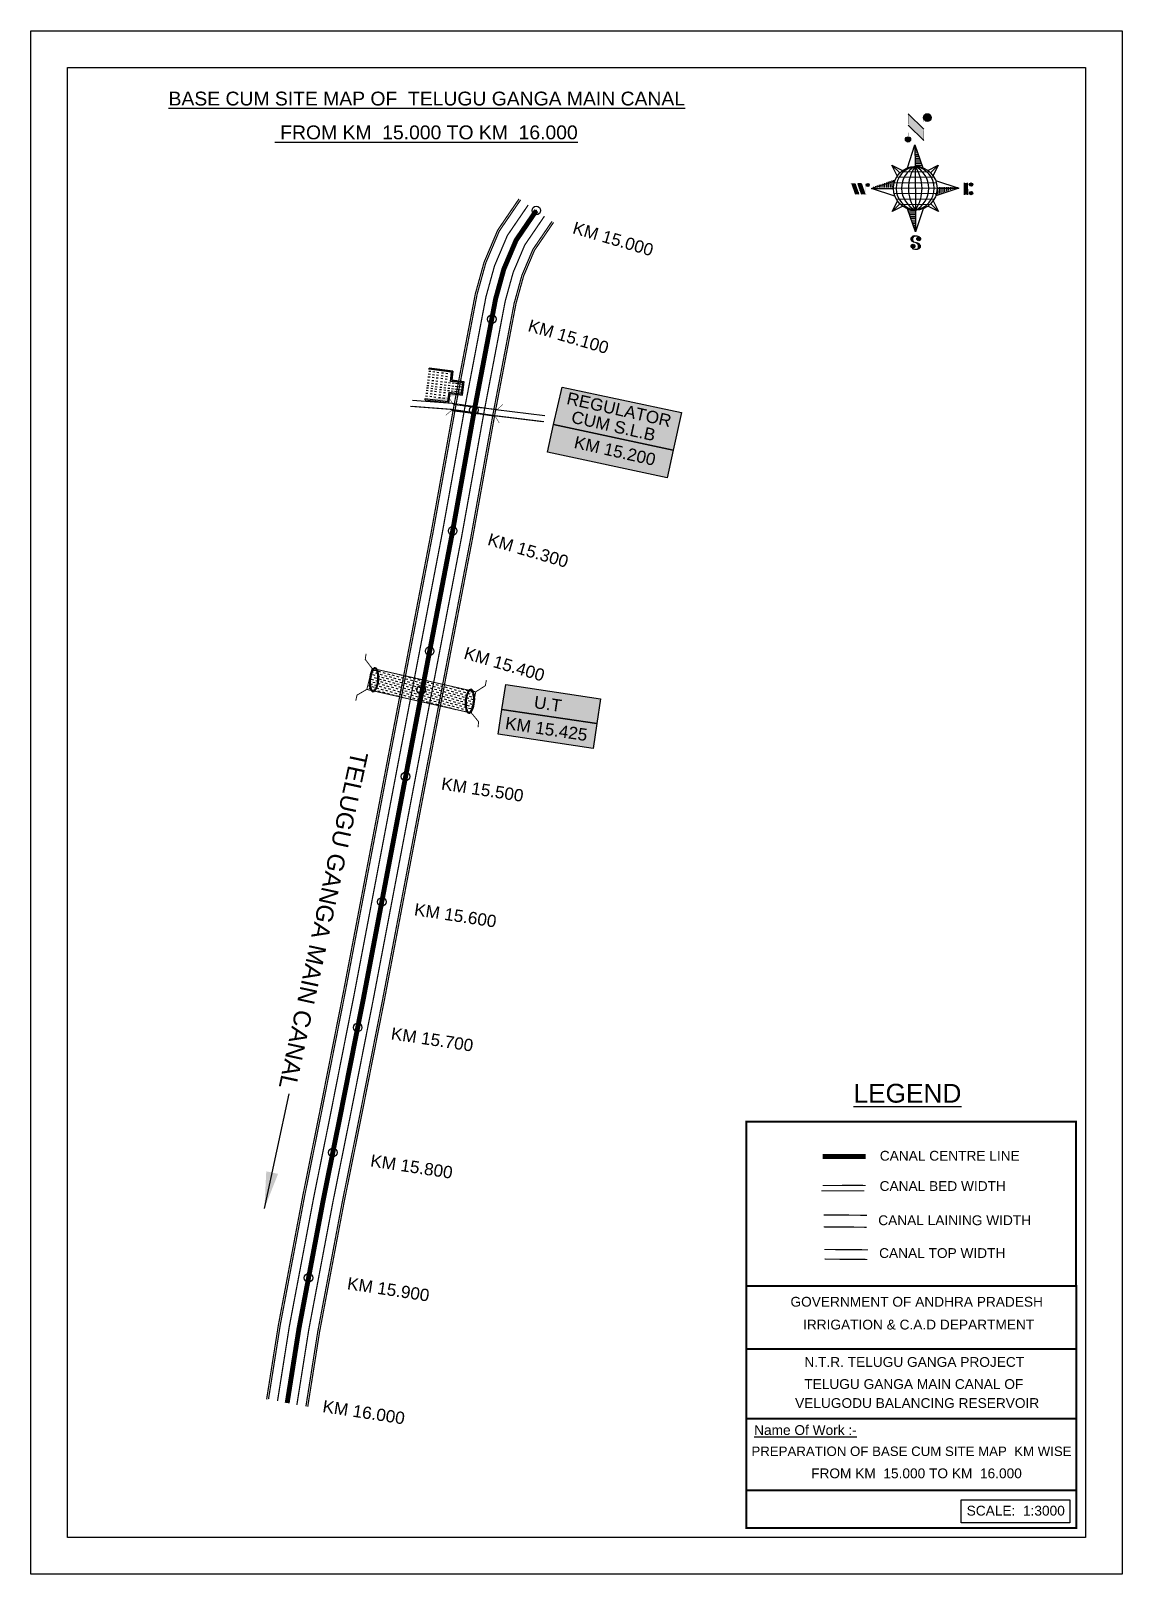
# Model space of a CAD drawing. Header units: inches. Extents: x 255796 to 256687, y 1734260 to 1735520.
import ezdxf

# ---------------------------------------------------------------- set-up
doc = ezdxf.new("R2010")
doc.units = ezdxf.units.IN
doc.header["$MEASUREMENT"] = 0
doc.header["$PDMODE"] = 32
doc.header["$PDSIZE"] = 7
doc.linetypes.add('ACAD_ISO02W100', pattern=[15, 12, -3])
for name, color, linetype in [('AQUADUCT', 1, 'Continuous'), ('bed with', 5, 'Continuous'), ('bord', 1, 'Continuous'), ('canal', 1, 'Continuous'), ('chainage', 7, 'Continuous'), ('FRAME 025', 7, 'Continuous'), ('laying', 4, 'Continuous'), ('lining', 4, 'Continuous'), ('ROAD', 6, 'Continuous'), ('SLB', 11, 'Continuous'), ('STREAM', 4, 'Continuous'), ('Stu coo', 3, 'Continuous'), ('TEXT', 7, 'Continuous'), ('top of bund', 1, 'Continuous'), ('UT', 173, 'ACAD_ISO02W100'), ('V', 6, 'Continuous'), ('ZSTU', 7, 'Continuous')]:
    doc.layers.add(name, color=color, linetype=linetype)
doc.styles.get("Standard").update_dxf_attribs({"font": 'arial.ttf'})
doc.dimstyles.get("Standard").update_dxf_attribs({"dimtxt": 0.18, "dimasz": 0.18, "dimexe": 0.18, "dimexo": 0.0625, "dimgap": 0.09, "dimtad": 0, "dimtih": 1, "dimtoh": 1, "dimdec": 4, "dimzin": 0, "dimdsep": 46, "dimtxsty": 'Standard', "dimcen": 0.09, "dimadec": 0, "dimazin": 0, "dimtfac": 1, "dimtdec": 4, "dimtofl": 0, "dimtmove": 0, "dimatfit": 3, "dimfxl": 1, "dimtolj": 1, "dimtzin": 0, "dimarcsym": 0})
pattern_1 = [(267.2971131487395, (-8720374.9383359, 50637915.13839893), (10.53672553373347, -0.4974314379093613), [])]
pattern_2 = [(357.2971131487395, (-8720374.9383359, 50637915.13839893), (0.4974314379093601, 10.53672553373348), [])]

# ---------------------------------------------------------------- blocks, each defined once
blk = doc.blocks.new('FGDFGDFG6YURT')
at = {"layer": 'ROAD', "color": 1, "linetype": 'Continuous', "lineweight": 25}
for points in [[(386103.5284786596, 1482907.418250796, 0), (386134.4943898718, 1482913.048692988, 0), (386162.3338302057, 1482917.432879298, 0), (386187.03831635, 1482923.149040827, 0)], [(386104.349895274, 1482907.665549859, 0), (386135.2697901193, 1482913.287625029, 0), (386163.2020570702, 1482917.686429777, 0), (386188.0436620642, 1482923.434318075, 0)], [(386104.2356023123, 1482903.529261708, 0), (386135.1554971575, 1482909.151336877, 0), (386163.0877641085, 1482913.550141626, 0), (386187.9293691025, 1482919.298029924, 0)]]:
    blk.add_polyline3d(points, dxfattribs=at)
at = {"layer": 'SLB'}
for points, const_width in [([(386161.8187230226, 1482917.900765421), (386162.1664906862, 1482917.940232523), (386164.805117545, 1482921.997725382)], 0.2999999999999999), ([(386134.5918138346, 1482913.396780385), (386134.2422434629, 1482913.414116911), (386130.6310287907, 1482916.63665141)], 0.2999999999999999), ([(386134.5918138346, 1482913.396780385), (386148.2388681522, 1482915.445660189), (386161.8187230226, 1482917.900765421)], 0.4999999999999999), ([(386161.8783264555, 1482914.051226821), (386148.298471585, 1482911.59612159), (386134.7979053175, 1482908.736976533)], 0.4999999999999999), ([(386161.9926194173, 1482918.187514973), (386148.4127645467, 1482915.732409741), (386134.9121982792, 1482912.873264684)], 0.4999999999999999), ([(386161.8783264555, 1482914.051226821), (386162.2282584353, 1482914.044326869), (386165.9340047213, 1482910.930961412)], 0.2999999999999999), ([(386134.7979053175, 1482908.736976533), (386134.4514698859, 1482908.687151922), (386131.9350661394, 1482904.552746017)], 0.2999999999999999)]:
    blk.add_lwpolyline(points, dxfattribs=dict(at, const_width=const_width))
blk = doc.blocks.new('RGRGFG')
at = {"layer": 'V'}
h = blk.add_hatch(color=4, dxfattribs=at)
h.paths.add_polyline_path([(245045.2953162146, 1724876.516222976), (245045.2953162146, 1724857.872873236), (245052.9355974917, 1724857.872873236), (245052.9355974917, 1724847.690535125), (245061.788264668, 1724847.690535125), (245061.788264668, 1724857.872873236), (245069.4285459451, 1724857.872873236), (245069.4285459451, 1724876.516222976), (245070.4265484731, 1724876.516222976), (245070.4265484731, 1724856.874870708), (245062.786267196, 1724856.874870708), (245062.786267196, 1724846.692532597), (245051.9375949637, 1724846.692532597), (245051.9375949637, 1724856.874870708), (245044.2973136866, 1724856.874870708), (245044.2973136866, 1724876.516222976)])
h.paths.add_polyline_path([(245070.4265484731, 1724876.516222976), (245070.4265484731, 1724856.874870708)], flags=17)
h.paths.add_polyline_path([(245062.786267196, 1724856.874870708), (245062.786267196, 1724846.692532597)], flags=17)
h.paths.add_polyline_path([(245062.786267196, 1724856.874870708), (245070.4265484731, 1724856.874870708)], flags=17)
edge = h.paths.add_edge_path(flags=17)
edge.add_line((245051.9375949637, 1724846.692532597), (245062.786267196, 1724846.692532597))
edge.add_line((245051.9375949637, 1724846.692532597), (245062.786267196, 1724846.692532597))
edge = h.paths.add_edge_path(flags=17)
edge.add_line((245044.2973136866, 1724876.516222976), (245044.2973136866, 1724856.874870708))
edge.add_line((245044.2973136866, 1724856.874870708), (245051.9375949637, 1724856.874870708))
edge.add_line((245051.9375949637, 1724856.874870708), (245051.9375949637, 1724846.692532597))
at = {"layer": 'V', "color": 4}
for points in [[(245044.2973136866, 1724876.516222976), (245044.2973136866, 1724856.874870708), (245051.9375949637, 1724856.874870708), (245051.9375949637, 1724846.692532597)], [(245044.2973136866, 1724876.516222976), (245044.2973136866, 1724856.874870708), (245051.9375949637, 1724856.874870708), (245051.9375949637, 1724846.692532597), (245062.786267196, 1724846.692532597), (245062.786267196, 1724856.874870708), (245070.4265484731, 1724856.874870708), (245070.4265484731, 1724876.516222976)], [(245044.2973136866, 1724876.516222976), (245045.2953162146, 1724876.516222976)], [(245045.2953162146, 1724876.516222976), (245045.2953162146, 1724857.872873236), (245052.9355974917, 1724857.872873236), (245052.9355974917, 1724847.690535125), (245061.788264668, 1724847.690535125), (245061.788264668, 1724857.872873236), (245069.4285459451, 1724857.872873236), (245069.4285459451, 1724876.516222976)], [(245047.3266827419, 1724874.786892911), (245047.3266827419, 1724876.45097153)], [(245047.3266827419, 1724871.298663981), (245047.3266827419, 1724872.962742601)], [(245047.3266827419, 1724867.976620592), (245047.3266827419, 1724869.640699212)], [(245047.3266827419, 1724864.185033577), (245047.3266827419, 1724865.849112196)], [(245049.5617107587, 1724874.786892911), (245049.5617107587, 1724876.45097153)], [(245049.5617107587, 1724871.298663981), (245049.5617107587, 1724872.962742601)], [(245049.5617107587, 1724867.976620592), (245049.5617107587, 1724869.640699212)], [(245049.5617107587, 1724864.185033577), (245049.5617107587, 1724865.849112196)], [(245051.9266120251, 1724874.786892911), (245051.9266120251, 1724876.45097153)], [(245051.9266120251, 1724871.298663981), (245051.9266120251, 1724872.962742601)], [(245051.9266120251, 1724867.976620592), (245051.9266120251, 1724869.640699212)], [(245051.9266120251, 1724864.185033577), (245051.9266120251, 1724865.849112196)], [(245051.9375949637, 1724846.692532597), (245062.786267196, 1724846.692532597), (245062.786267196, 1724856.874870708), (245070.4265484731, 1724856.874870708), (245070.4265484731, 1724876.516222976)], [(245053.9529642073, 1724874.786892911), (245053.9529642073, 1724876.45097153)], [(245053.9529642073, 1724871.298663981), (245053.9529642073, 1724872.962742601)], [(245053.9529642073, 1724867.976620592), (245053.9529642073, 1724869.640699212)], [(245053.9529642073, 1724864.185033577), (245053.9529642073, 1724865.849112196)], [(245055.8763513397, 1724874.786892911), (245055.8763513397, 1724876.45097153)], [(245055.8763513397, 1724871.298663981), (245055.8763513397, 1724872.962742601)], [(245055.8763513397, 1724867.976620592), (245055.8763513397, 1724869.640699212)], [(245055.8763513397, 1724864.185033577), (245055.8763513397, 1724865.849112196)], [(245058.1113793565, 1724874.786892911), (245058.1113793565, 1724876.45097153)], [(245058.1113793565, 1724871.298663981), (245058.1113793565, 1724872.962742601)], [(245058.1113793565, 1724867.976620592), (245058.1113793565, 1724869.640699212)], [(245058.1113793565, 1724864.185033577), (245058.1113793565, 1724865.849112196)], [(245060.4762806229, 1724874.786892911), (245060.4762806229, 1724876.45097153)], [(245060.4762806229, 1724871.298663981), (245060.4762806229, 1724872.962742601)], [(245060.4762806229, 1724867.976620592), (245060.4762806229, 1724869.640699212)], [(245060.4762806229, 1724864.185033577), (245060.4762806229, 1724865.849112196)], [(245070.4265484731, 1724876.516222976), (245070.4265484731, 1724856.874870708), (245062.786267196, 1724856.874870708), (245062.786267196, 1724846.692532597)], [(245070.4265484731, 1724876.516222976), (245070.4265484731, 1724856.874870708), (245062.786267196, 1724856.874870708), (245062.786267196, 1724846.692532597)], [(245063.0627626767, 1724874.786892911), (245063.0627626767, 1724876.45097153)], [(245063.0627626767, 1724871.298663981), (245063.0627626767, 1724872.962742601)], [(245063.0627626767, 1724867.976620592), (245063.0627626767, 1724869.640699212)], [(245063.0627626767, 1724864.185033577), (245063.0627626767, 1724865.849112196)], [(245065.2977906935, 1724874.786892911), (245065.2977906935, 1724876.45097153)], [(245065.2977906935, 1724871.298663981), (245065.2977906935, 1724872.962742601)], [(245065.2977906935, 1724867.976620592), (245065.2977906935, 1724869.640699212)], [(245065.2977906935, 1724864.185033577), (245065.2977906935, 1724865.849112196)], [(245067.6626919599, 1724874.786892911), (245067.6626919599, 1724876.45097153)], [(245067.6626919599, 1724871.298663981), (245067.6626919599, 1724872.962742601)], [(245067.6626919599, 1724867.976620592), (245067.6626919599, 1724869.640699212)], [(245067.6626919599, 1724864.185033577), (245067.6626919599, 1724865.849112196)], [(245069.4285459451, 1724876.516222976), (245070.4265484731, 1724876.516222976)], [(245047.3266827419, 1724860.738378823), (245047.3266827419, 1724862.402457442)], [(245049.5617107587, 1724860.738378823), (245049.5617107587, 1724862.402457442)], [(245051.9266120251, 1724860.738378823), (245051.9266120251, 1724862.402457442)], [(245053.9529642073, 1724860.738378823), (245053.9529642073, 1724862.402457442)], [(245053.9529642073, 1724857.677897023), (245053.9529642073, 1724859.341975642)], [(245053.9529642073, 1724854.484689113), (245053.9529642073, 1724856.148767732)], [(245053.9529642073, 1724848.316593294), (245053.9529642073, 1724853.545379539)], [(245055.8763513397, 1724860.738378823), (245055.8763513397, 1724862.402457442)], [(245055.8763513397, 1724857.677897023), (245055.8763513397, 1724859.341975642)], [(245055.8763513397, 1724854.484689113), (245055.8763513397, 1724856.148767732)], [(245055.8763513397, 1724848.316593294), (245055.8763513397, 1724853.545379539)], [(245058.1113793565, 1724860.738378823), (245058.1113793565, 1724862.402457442)], [(245058.1113793565, 1724857.677897023), (245058.1113793565, 1724859.341975642)], [(245058.1113793565, 1724854.484689113), (245058.1113793565, 1724856.148767732)], [(245058.1113793565, 1724848.316593294), (245058.1113793565, 1724853.545379539)], [(245060.4762806229, 1724860.738378823), (245060.4762806229, 1724862.402457442)], [(245060.4762806229, 1724857.677897023), (245060.4762806229, 1724859.341975642)], [(245060.4762806229, 1724854.484689113), (245060.4762806229, 1724856.148767732)], [(245060.4762806229, 1724848.316593294), (245060.4762806229, 1724853.545379539)], [(245063.0627626767, 1724860.738378823), (245063.0627626767, 1724862.402457442)], [(245065.2977906935, 1724860.738378823), (245065.2977906935, 1724862.402457442)], [(245067.6626919599, 1724860.738378823), (245067.6626919599, 1724862.402457442)]]:
    blk.add_lwpolyline(points, dxfattribs=at)
blk = doc.blocks.new('GGF')
at = {"layer": 'STREAM'}
h = blk.add_hatch(dxfattribs=at)
h.set_pattern_fill('DASH', color=256, scale=10, angle=-6.082734917303942, style=0)
h.set_pattern_definition([(353.9172650826961, (-115347.3726237068, 1016.387648081312), (1.375417949938526, 1.110506849590268), [1.25, -1.25])])
h.paths.add_polyline_path([(406186.8358267642, 1485623.894007653), (406186.3350356966, 1485618.16585714), (406185.8342446289, 1485612.437706626), (406242.6024607782, 1485608.895201602), (406242.8636284556, 1485614.639267362), (406243.1247961327, 1485620.383333121)])
at = {"layer": 'laying', "linetype": 'ByBlock', "extrusion": (0, 0, -1)}
for centre in [(406188.8340515448, 1485618.100544371), (406240.8092758137, 1485614.964376942)]:
    blk.add_ellipse(centre, major_axis=(0.4022038884711088, -6.365555352701567), ratio=0.3887167828476952, dxfattribs=at)
at = {"layer": 'laying', "linetype": 'ByBlock'}
for points in [[(406189.2044231551, 1485612.238788546), (406189.1301593552, 1485612.234096231), (406189.0528622998, 1485612.245618227), (406188.8631006061, 1485612.324588027), (406188.7519765225, 1485612.394145026), (406188.5122836892, 1485612.610022701), (406188.3845252309, 1485612.755754402), (406187.9901122551, 1485613.318903608), (406187.7273521348, 1485613.85898441), (406187.2895556467, 1485615.151754198), (406187.1131680161, 1485615.903753204), (406186.8806331598, 1485617.489787864), (406186.8243655579, 1485618.323341603), (406186.8412834518, 1485619.932858505), (406186.9146281564, 1485620.708349793), (406187.1740924141, 1485622.067517512), (406187.3614922329, 1485622.65073727), (406187.7140922088, 1485623.356040432), (406187.8630650354, 1485623.567618286), (406188.1141012118, 1485623.821781273), (406188.2175726035, 1485623.889167762), (406188.3951326545, 1485623.961233407), (406188.4694103668, 1485623.970225642), (406188.6399464445, 1485623.94807565), (406188.7398646418, 1485623.913414563), (406188.9754422541, 1485623.761023998), (406189.1085637353, 1485623.642922326), (406189.3815283708, 1485623.318037364), (406189.5211763898, 1485623.111945711), (406189.9516964495, 1485622.33059618), (406190.2214699374, 1485621.608086816), (406190.6248590543, 1485619.961048005), (406190.7595287117, 1485619.037350996), (406190.8632364098, 1485617.186895084), (406190.8321935693, 1485616.26108243), (406190.6143732872, 1485614.607066808), (406190.4262052957, 1485613.879561222), (406190.055177624, 1485613.01905299), (406189.9016287614, 1485612.765040143), (406189.6325239488, 1485612.445281366), (406189.5169377527, 1485612.35368761), (406189.3392356181, 1485612.260876767), (406189.2716159608, 1485612.243034084), (406189.2044231551, 1485612.238788546)], [(406241.179647424, 1485609.102621116), (406241.1053836241, 1485609.097928802), (406241.0280865688, 1485609.109450798), (406240.838324875, 1485609.188420597), (406240.7272007914, 1485609.257977597), (406240.4875079581, 1485609.473855271), (406240.3597494998, 1485609.619586973), (406239.965336524, 1485610.182736179), (406239.7025764037, 1485610.722816981), (406239.2647799156, 1485612.015586769), (406239.088392285, 1485612.767585774), (406238.8558574287, 1485614.353620435), (406238.7995898268, 1485615.187174174), (406238.8165077207, 1485616.796691076), (406238.8898524253, 1485617.572182364), (406239.149316683, 1485618.931350083), (406239.3367165019, 1485619.514569841), (406239.6893164777, 1485620.219873002), (406239.8382893043, 1485620.431450857), (406240.0893254807, 1485620.685613844), (406240.1927968724, 1485620.753000333), (406240.3703569234, 1485620.825065977), (406240.4446346357, 1485620.834058213), (406240.6151707135, 1485620.811908221), (406240.7150889107, 1485620.777247134), (406240.950666523, 1485620.624856569), (406241.0837880042, 1485620.506754897), (406241.3567526398, 1485620.181869935), (406241.4964006587, 1485619.975778282), (406241.9269207185, 1485619.194428751), (406242.1966942063, 1485618.471919387), (406242.6000833233, 1485616.824880576), (406242.7347529806, 1485615.901183567), (406242.8384606787, 1485614.050727655), (406242.8074178382, 1485613.124915001), (406242.5895975561, 1485611.470899379), (406242.4014295646, 1485610.743393793), (406242.0304018929, 1485609.882885561), (406241.8768530303, 1485609.628872714), (406241.6077482177, 1485609.309113937), (406241.4921620216, 1485609.21752018), (406241.314459887, 1485609.124709338), (406241.2468402297, 1485609.106866655), (406241.179647424, 1485609.102621116)]]:
    blk.add_open_spline(points, degree=3, knots=[0, 0, 0, 0, 0.1890722348827286, 0.1890722348827286, 0.3781444697654573, 0.3781444697654573, 0.567216704648186, 0.567216704648186, 0.9642381621637766, 0.9642381621637766, 1.361259619679367, 1.361259619679367, 1.758281077194958, 1.758281077194958, 2.155302534710549, 2.155302534710549, 2.552323992226139, 2.552323992226139, 2.807761081817867, 2.807761081817867, 3.012439963152372, 3.012439963152372, 3.217118844486876, 3.217118844486876, 3.421797725821381, 3.421797725821381, 3.626476607155885, 3.626476607155885, 3.831155488490389, 3.831155488490389, 4.280922883927905, 4.280922883927905, 4.730690279365422, 4.730690279365422, 5.180457674802938, 5.180457674802938, 5.630225070240454, 5.630225070240454, 5.896844194109022, 5.896844194109022, 6.112115499412711, 6.112115499412711, 6.283185307179586, 6.283185307179586, 6.283185307179586, 6.283185307179586], dxfattribs=at)
at = {"layer": 'UT', "ltscale": 0.2, "const_width": 0.4999999999999999}
for points in [[(406181.0067191261, 1485605.627956516), (406181.2043290924, 1485608.621441158), (406185.8342446289, 1485612.437706626), (406186.3350356966, 1485618.16585714), (406186.8358267643, 1485623.894007653), (406182.485284513, 1485628.02592998), (406182.4731358847, 1485631.025905382)], [(406186.8358267643, 1485623.894007653), (406243.1247961327, 1485620.383333121)], [(406247.6637609265, 1485627.388723734), (406247.5913202798, 1485624.389598469), (406243.1247961327, 1485620.383333121), (406242.8636284556, 1485614.639267362), (406242.6024607783, 1485608.895201602), (406247.1217425518, 1485604.948545771), (406247.2591485833, 1485601.95169416)], [(406185.8342446289, 1485612.437706626), (406242.6024607783, 1485608.895201602)]]:
    blk.add_lwpolyline(points, dxfattribs=at)
blk = doc.blocks.new('*X5')
at = {"color": 0, "linetype": 'Continuous'}
for p, q in [((6321.563175437702, 239.2074203663178), (6322.581924588794, 240.2261695174094)), ((6321.571094283617, 239.3921159075293), (6322.524536642279, 240.3455582661906)), ((6321.579013129532, 239.5768114487408), (6322.467148695763, 240.4649470149719)), ((6321.586931975447, 239.7615069899523), (6322.409760749248, 240.5843357637531)), ((6321.594850821361, 239.9462025311638), (6322.352372802732, 240.7037245125344)), ((6321.602769667276, 240.1308980723753), (6322.294984856217, 240.8231132613157)), ((6321.610688513191, 240.3155936135868), (6322.322610836808, 241.0275159372032)), ((6321.618607359106, 240.5002891547983), (6322.339575221931, 241.2212570176224)), ((6321.670405508729, 239.1378737420482), (6322.639312535309, 240.1067807686281)), ((6321.756101028845, 239.046792566867), (6322.694551492757, 239.9852430307802)), ((6321.767025283511, 240.8254837745006), (6322.356539607053, 241.4149980980416)), ((6321.841796548961, 238.9557113916858), (6322.784401525116, 239.8983163678416)), ((6321.927492069076, 238.8646302165046), (6322.874251557474, 239.8113897049031)), ((6322.013187589191, 238.7735490413234), (6322.964101589832, 239.7244630419646)), ((6322.075863133939, 241.3110983202248), (6322.373503992176, 241.6087391784607)), ((6322.098883109306, 238.6824678661422), (6323.053951622191, 239.637536379026)), ((6322.184578629423, 238.591386690961), (6323.143801654548, 239.5506097160875)), ((6322.270274149538, 238.5003055157798), (6323.233651686906, 239.463683053149)), ((6322.405772691616, 238.4590273625623), (6323.316199320379, 239.3694539913255)), ((6322.536564177177, 238.4130421528257), (6323.436926723143, 239.3134046987925)), ((6322.667355662737, 238.3670569430892), (6323.557654125907, 239.2573554062594)), ((6322.798147148297, 238.3210717333527), (6323.67838152867, 239.2013061137264)), ((6322.928938633857, 238.2750865236161), (6323.799108931434, 239.1452568211934)), ((6323.059730119417, 238.2291013138795), (6323.919836334197, 239.0892075286604)), ((6323.190521604977, 238.183116104143), (6324.040563736961, 239.0331582361274)), ((6323.334898284248, 238.1507160881169), (6324.161291139725, 238.9771089435944)), ((6323.500484499982, 238.1395256085544), (6324.282018542488, 238.9210596510615)), ((6323.666070715716, 238.1283351289918), (6324.389078986148, 238.8513433994243)), ((6323.83165693145, 238.1171446494292), (6324.558435473549, 238.8439231915289)), ((6324.097210919775, 238.2059219424567), (6324.727791960951, 238.8365029836336)), ((6324.341779298861, 238.2737136262468), (6324.897148448353, 238.8290827757383)), ((6324.586347677948, 238.341505310037), (6325.066504935754, 238.821662567843)), ((6324.830916057034, 238.4092969938271), (6325.235861423155, 238.8142423599477)), ((6325.075484436121, 238.4770886776172), (6325.405217910557, 238.8068221520524)), ((6325.401209342145, 238.6260368883443), (6325.574574397958, 238.7994019441571))]:
    blk.add_line(p, q, dxfattribs=at)
blk = doc.blocks.new('*X4')
at = {"color": 0, "linetype": 'Continuous'}
for p, q in [((6324.425409812192, 240.3018877878409), (6324.530098087213, 240.4065760628617)), ((6324.560821561592, 240.2605228419445), (6324.762767368324, 240.4624686486762)), ((6324.696233310992, 240.2191578960481), (6324.995436649435, 240.5183612344908)), ((6324.831645060392, 240.1777929501517), (6325.228105930546, 240.5742538203053)), ((6324.967056809793, 240.1364280042552), (6325.451206401633, 240.6205775960956)), ((6325.102468559193, 240.0950630583588), (6325.626700194168, 240.619294693334)), ((6325.231508829004, 240.0473266328736), (6325.802193986703, 240.6180117905725)), ((6325.335045025791, 239.9740861343645), (6325.976788801136, 240.6158299097086)), ((6325.438581222579, 239.9008456358553), (6326.100204563527, 240.5624689768027)), ((6325.542117419366, 239.8276051373462), (6326.223620325917, 240.5091080438968)), ((6325.645653616154, 239.754364638837), (6326.347036088308, 240.455747110991)), ((6325.749189812941, 239.6811241403279), (6326.470451850699, 240.4023861780851)), ((6325.852726009729, 239.6078836418188), (6326.593867613089, 240.3490252451792)), ((6325.951486090436, 239.5298670272285), (6326.71728337548, 240.2956643122733)), ((6326.036566250415, 239.4381704919113), (6326.840699137871, 240.2423033793674)), ((6326.121646410395, 239.346473956594), (6326.964114900262, 240.1889424464615)), ((6326.206726570374, 239.2547774212767), (6327.055858370612, 240.1039092215148)), ((6326.291806730354, 239.1630808859595), (6327.135785134496, 240.0070592901021)), ((6326.376886890333, 239.0713843506422), (6327.21571189838, 239.9102093586895)), ((6326.461967050313, 238.9796878153249), (6327.295638662264, 239.8133594272769)), ((6326.547047210292, 238.8879912800077), (6327.375565426148, 239.7165094958642)), ((6326.632127370272, 238.7962947446904), (6327.455492190032, 239.6196595644516)), ((6326.717207530251, 238.7045982093731), (6327.535418953916, 239.5228096330389)), ((6326.788410008449, 236.4777036487165), (6327.354219516036, 237.0435131563033)), ((6326.792225928501, 238.6028399123283), (6327.6153457178, 239.4259597016263)), ((6326.838137672734, 238.4719749612643), (6327.695272481684, 239.3291097702136)), ((6326.884049416966, 238.3411100102004), (6327.775199245568, 239.2322598388009)), ((6326.916746160023, 236.7828164955863), (6327.582476853365, 237.4485471889285)), ((6326.9299611612, 238.2102450591364), (6327.853734496604, 239.1340183945408)), ((6326.975872905432, 238.0793801080725), (6327.849127438164, 238.952634640804)), ((6327.003134980726, 237.9298654880686), (6327.844520379724, 238.7712508870673)), ((6327.012515933215, 237.7624697452613), (6327.839913321284, 238.5898671333306)), ((6327.021896885704, 237.5950740024541), (6327.835306262844, 238.4084833795939)), ((6327.031277838193, 237.4276782596467), (6327.830699204404, 238.2270996258572)), ((6327.040658790683, 237.2602825168395), (6327.826092145964, 238.0457158721205)), ((6327.045082311595, 237.087929342456), (6327.810734190693, 237.8535812215537))]:
    blk.add_line(p, q, dxfattribs=at)
blk = doc.blocks.new('H')
at = {"layer": 'bord', "extrusion": (0.0004278845142637609, 0.00479197890903182, 0.9999884268595202)}
h = blk.add_hatch(dxfattribs=at)
h.set_pattern_fill('LINE', color=8, scale=84.38768555040302, angle=-2.702886851260515, style=0)
h.set_pattern_definition(pattern_2)
h.paths.add_polyline_path([(-492.4668010775931, 785.5898788240738, -0.090992046448718), (-447.9625593584497, 775.2324968557805), (-486.4976985411486, 912.0312741750386)])
h = blk.add_hatch(dxfattribs=at)
h.set_pattern_fill('LINE', color=8, scale=84.38768555040302, angle=-92.70288685126052, style=0)
h.set_pattern_definition(pattern_1)
h.paths.add_polyline_path([(-624.8772989658173, 665.1175860036165, -0.09099204644210665), (-614.5199170010164, 709.6218277204316), (-751.3186943142209, 671.0866885515861)])
h = blk.add_hatch(dxfattribs=at)
h.set_pattern_fill('LINE', color=8, scale=84.38768555040302, angle=-92.70288685126052, style=0)
h.set_pattern_definition(pattern_1)
h.paths.add_polyline_path([(-245.5531129193259, 647.210278397426), (-371.9945082624909, 653.17938094493, -0.09099204644878103), (-382.3518902289215, 608.6751392250881)])
h = blk.add_hatch(dxfattribs=at)
h.set_pattern_fill('LINE', color=8, scale=84.38768555040302, angle=-2.702886851260515, style=0)
h.set_pattern_definition(pattern_2)
h.paths.add_polyline_path([(-504.4050061509479, 532.7070881242398, -0.090992046448718), (-548.909247870557, 543.064470092766), (-510.3741086877417, 406.2656927765347)])
at = {"layer": 'bord', "extrusion": (0.0004278845142637604, 0.00479197890903182, 0.9999884268595203)}
for p, q in [((-516.2384251924814, 1087.08582315594, -1217.145331720205), (-431.5311611755169, 993.9857607749291, -1216.735438367611)), ((-519.3860571105615, 1020.408509141766, -1216.824464901347), (-434.678793075087, 927.3084467682056, -1216.414571548796)), ((-538.2690597721958, 773.6536562892143, -1215.633927328097), (-487.0181812191731, 906.212239655666, -1216.291082326422)), ((-487.0181812191731, 906.212239655666, -1216.291082326422), (-492.9870239489828, 779.7722960542887, -1215.682623766277)), ((-487.0181812191731, 906.212239655666, -1216.291082326422), (-448.4827650671941, 769.4150330077391, -1215.652034309381)), ((-626.736305744329, 793.7732813858893, -1215.692487060367), (-566.811349663476, 760.1895317081362, -1215.557193835181)), ((-626.736305744329, 793.7732813858893, -1215.692487060367), (-584.1428260545363, 746.9596384149045, -1215.486379775655)), ((-598.946746484784, 730.9517588270828, -1215.4033350249), (-626.736305744329, 793.7732813858893, -1215.692487060367)), ((-421.3357812265749, 753.3219341966324, -1215.586531535218), (-358.5136001041974, 781.1110481221694, -1215.746578873753)), ((-358.5136001041974, 781.1110481221694, -1215.746578873753), (-405.3276889660046, 738.5181495659053, -1215.522440984547)), ((-358.5136001041974, 781.1110481221694, -1215.746578873753), (-392.0976094479556, 721.1868434431963, -1215.445049781629)), ((-864.6667208376457, 700.9117660832126, -1215.145683569252), (-846.8602190883248, 637.7003116968554, -1214.850391321915)), ((-846.885899517627, 700.0723706756253, -1215.149269383754), (-829.079397758178, 636.8609162860084, -1214.853977136408)), ((-829.1050781964441, 699.2329752675723, -1215.152855198257), (-811.2985764592304, 636.0215208844747, -1214.857562950931)), ((-829.1050781964441, 699.2329752675723, -1215.152855198257), (-811.3242568973801, 698.393579858588, -1215.156441012743)), ((-811.3242568973801, 698.393579858588, -1215.156441012743), (-793.5177551378147, 635.1821254740935, -1214.861148765422)), ((-751.8386587080895, 665.2704204607289, -1215.023166955395), (-615.0399729244527, 703.8051171880215, -1215.266361263119)), ((-751.8386587080895, 665.2704204607289, -1215.023166955395), (-625.3972626964678, 659.3013864478562, -1215.048666080719)), ((-619.2784603905748, 614.0198538512923, -1214.834293591338), (-751.8386587080895, 665.2704204607289, -1215.023166955395)), ((-246.0730746499612, 641.3942844460253, -1215.12516345687), (-382.8717604242847, 602.859587718267, -1214.881969149149)), ((-378.6332729603746, 692.6448510554619, -1215.314036820931), (-246.0730746499612, 641.3942844460253, -1215.12516345687)), ((-372.5144706616993, 647.363318458898, -1215.099664331546), (-246.0730746499612, 641.3942844460253, -1215.12516345687)), ((-213.4791469212505, 669.2951450282708, -1215.272811938016), (-216.710715676134, 600.8397693103179, -1214.943388670676)), ((-197.1518122339039, 599.9164343632292, -1214.947333066632), (-193.9202434780891, 668.3718100786209, -1215.276756333961)), ((-639.398133254319, 525.5536567845847, -1214.401751538512), (-605.8141239105607, 585.4778614635579, -1214.703280630637)), ((-639.398133254319, 525.5536567845847, -1214.401751538512), (-592.5840443923953, 568.1465553403832, -1214.625889427719)), ((-576.5759521321743, 553.3427707091905, -1214.561798877043), (-639.398133254319, 525.5536567845847, -1214.401751538512)), ((-510.8935521394596, 400.4524652508553, -1213.857248085843), (-549.4289682914387, 537.2496718976181, -1214.496296102879)), ((-371.1754276144202, 512.8914235194679, -1214.455843351893), (-431.1003836950404, 546.475173198618, -1214.591136577086)), ((-371.1754276144202, 512.8914235194679, -1214.455843351893), (-413.7689073036308, 559.7050664918497, -1214.661950636613)), ((-398.9649868734996, 575.7129460782744, -1214.74499538736), (-371.1754276144202, 512.8914235194679, -1214.455843351893)), ((-459.6426735860878, 533.0110486173071, -1214.514403084168), (-510.8935521394596, 400.4524652508553, -1213.857248085843)), ((-504.9247094094171, 526.8924088519998, -1214.465706645989), (-510.8935521394596, 400.4524652508553, -1213.857248085843))]:
    blk.add_line(p, q, dxfattribs=at)
at = {"layer": 'bord', "color": 8, "linetype": 'ByBlock', "extrusion": (0.0004278845142637604, 0.00479197890903182, 0.9999884268595203)}
for p, q in [((-386.4701403837535, 711.3830894059502, -1215.400477790083), (-605.4730712235323, 721.7215742594562, -1215.35631111762)), ((-410.8462962137419, 744.2142448802479, -1215.547375515144), (-578.1125475389999, 752.110393114388, -1215.51364266185)), ((-492.9872379411827, 779.772306161467, -1215.682623723144), (-504.9247094094171, 526.8924088519998, -1214.465706645989)), ((-372.5145726100891, 647.3634304928128, -1215.099664824794), (-625.3973747401615, 659.3012845208868, -1215.048665544341)), ((-378.0217974673142, 615.9429816137999, -1214.946740470406), (-622.87451776542, 627.5017590741627, -1214.897360629442)), ((-375.037429585529, 679.1629559395369, -1215.250969739694), (-619.8901498829364, 690.7217333998997, -1215.201589898729)), ((-392.4388761268347, 584.9431407540105, -1214.792019251512), (-611.441806967312, 595.2816256079823, -1214.747852579053)), ((-419.7993998112506, 554.5543218990788, -1214.634687707282), (-587.06565113744, 562.4504701336846, -1214.600954853988))]:
    blk.add_line(p, q, dxfattribs=at)
at = {"layer": 'bord', "extrusion": (0.0004278845142637604, 0.00479197890903182, 0.9999884268595203)}
for points, const_width, elevation in [([(-522.0131121619479, 959.550775259228), (-515.7175743466119, 1092.906934415961)], 1.60540055982536, -1212.142843617219), ([(-434.158262363472, 933.1277235058805), (-427.8627245295095, 1066.483882669366)], 1.60540055982536, -1212.142843617219), ([(-870.0736340994383, 707.00824508073), (-846.3658724653925, 705.889038352192)], 0.6421602239301444, -1212.142843617219), ([(-828.5594987093612, 642.6768581911618), (-855.2307305332708, 643.935965762368)], 0.6421602239301444, -1212.142843617219), ([(-828.5594987093612, 642.676858191162), (-820.953748198869, 677.9586989512691)], 0.6421602239301444, -1212.142843617223), ([(-810.7786774830411, 641.8374531447001), (-784.1074456587239, 640.5783455765209)], 0.6421602239301444, -1212.142843617222), ([(-792.9978562549747, 640.9980480956772), (-781.589230506466, 693.9208092413096)], 0.6421602239301444, -1212.142843617218), ([(-222.7385766651839, 675.5731321041832), (-173.8413183107752, 673.2647682324088)], 0.7063762463231584, -1212.142843617221), ([(-194.785239975681, 644.8497587676384), (-185.0057882997701, 644.3880859934699)], 0.7063762463231584, -1212.14284361722), ([(-177.0730277270245, 604.8086065300355), (-225.9702860934822, 607.1169704015771)], 0.7063762463231584, -1212.142843617222)]:
    blk.add_lwpolyline(points, dxfattribs=dict(at, const_width=const_width, elevation=elevation))
for points, const_width, elevation in [([(-413.6616245851993, 1073.140134249887, 1), (-397.6117714248124, 1057.729118476532, 1)], 22.25077962579039, -1212.14284361722), ([(-530.3419430367337, 949.5474510251247, 1), (-519.6420409089901, 939.2734405104861, 1)], 14.83385308386026, -1212.142843617223), ([(-775.9087905502321, 696.5833098740303, 1), (-769.4888492682775, 690.418903565154, 1)], 8.900311850316152, -1212.142843617216), ([(-177.8339587833615, 666.8757400336997, 1), (-170.7720233739972, 660.0948930920731, 1)], 9.790343035347762, -1212.142843617223), ([(-180.1423226412179, 617.9784816729323, 1), (-173.0803872516442, 611.1976347345654, 1)], 9.790343035347762, -1212.142843617219), ([(-489.8397168474219, 361.7280028313068, 1), (-498.0671858660056, 369.1142257457323, 1)], 11.05656073458609, -1212.142843617215), ([(-525.1949096693778, 321.5505605205689, 1), (-533.4223786795214, 328.9367834347616, 1)], 11.05656073458609, -1212.142843617218)]:
    blk.add_lwpolyline(points, format="xyb", close=True, dxfattribs=dict(at, const_width=const_width, elevation=elevation))
for points, elevation in [([(-537.0436544864716, 317.3909783906986), (-530.686771839954, 310.4778530870033), (-519.7848077441001, 306.8033377354246), (-504.8555995545785, 306.8996049665207), (-493.8614930827366, 309.9751672386152), (-486.3299612487816, 317.6739007300386), (-486.5193926708707, 325.7780890813514), (-490.6180678635317, 333.2605072774198), (-493.5031616341619, 336.2254691210802), (-502.816804350885, 340.8534958871466), (-522.4580017436219, 347.2728260433129), (-530.4257294404489, 351.5824209563287), (-533.6858260648524, 354.5525017987891), (-537.4013079778782, 362.629807892173), (-536.9549017110166, 373.3508360361672), (-530.0284934418471, 380.6827556172281), (-520.0052991440441, 384.0716307398478), (-503.5000552259427, 384.2213990291513), (-492.5323047870551, 379.8708521119993), (-487.1463343054379, 373.2710396641844)], -1212.142843617219), ([(-522.4539065143929, 347.5728294925347), (-526.1949835211592, 353.7751140225195), (-527.7518298353394, 360.6227161141025), (-527.9156661629893, 370.6019260344024), (-525.8991041315983, 375.4503632916039), (-521.3202371541029, 381.1640017041664), (-514.5251386848048, 384.3718976443916)], -1212.142843617221), ([(-504.8555995545785, 306.8996049665207), (-499.0047943263154, 312.3708361831504), (-496.9585419834797, 319.3942984564654), (-497.4612851235933, 326.5275708001649), (-501.2415295758961, 335.3559093211365), (-509.2361390522836, 343.1915685721062)], -1212.142843617219)]:
    blk.add_lwpolyline(points, dxfattribs=dict(at, elevation=elevation))
for centre, radius in [((-405.6366979898718, 1065.434626361347, -1212.142843617228), 22.25077962579068), ((-524.9919919744626, 944.4104457636145, -1212.142843617225), 14.83385308386045), ((-498.4359036135794, 659.1484834742021, -1212.142843617229), 126.5822129822759), ((-772.6988199003781, 693.5011067149355, -1212.142843617225), 8.900311850316273), ((-174.3029910778062, 663.4853165630027, -1212.142843617225), 9.7903430353479), ((-176.6113549475952, 614.5880582008385, -1212.142843617227), 9.7903430353479), ((-493.9534513636986, 365.4211142832808, -1212.142843617226), 11.05656073458623), ((-529.3086441806488, 325.2436719765011, -1212.142843617227), 11.05656073458623)]:
    blk.add_circle(centre, radius, dxfattribs=at)
at = {"layer": 'bord', "color": 8, "linetype": 'ByBlock', "extrusion": (0.0004278845142637604, 0.00479197890903182, 0.9999884268595203)}
for centre, radius, start, end in [((-481.5018944916621, 658.3490694805806, -1212.142843617225), 127.7124113124745, 94.925359787212, 259.6690604518324), ((-436.7958279077627, 656.2386032006533, -1212.142843617224), 140.8227119427793, 113.2864437035868, 241.3079765329169), ((-315.8862391595549, 650.5307512261786, -1212.142843617227), 222.3100112361417, 142.5891607921548, 212.0052594442485), ((-560.0761933124097, 662.0583738566748, -1212.142843617224), 140.8227119427793, 293.2864437035868, 61.30797653291689), ((-680.9857820597445, 667.7662258302183, -1212.142843617228), 222.3100112361417, 322.5891607921548, 32.00525944424854), ((-515.3701267285685, 659.9479075753505, -1212.142843617227), 127.7124113124745, 274.925359787212, 79.66906045183244)]:
    blk.add_arc(centre, radius, start, end, dxfattribs=at)
at = {"layer": 'bord', "extrusion": (0.0004278845142637604, 0.00479197890903182, 0.9999884268595203)}
for points in [[(-515.7175743148887, 1092.906934417125, -1212.142843617227), (-431.0104934413977, 999.8058030862261, -1212.142843617227), (-518.8653432401063, 1026.22885483189, -1212.142843617227), (-434.1582623484545, 933.1277235084416, -1212.142843617227)], [(-864.1466936911305, 706.7284433981881, -1212.142843617225), (-846.3658724649268, 705.889038353589, -1212.142843617225), (-846.34031992468, 643.5162632348297, -1212.142843617225), (-828.5594986876497, 642.6768581867381, -1212.142843617225)], [(-828.5850512369768, 705.049633307593, -1212.142843617229), (-810.804230031204, 704.2102282608984, -1212.142843617229), (-810.778677482168, 641.8374531481927, -1212.142843617229), (-792.9978562541016, 640.9980480994025, -1212.142843617229)], [(-193.4002216503151, 674.1881137788835, -1212.142843617225), (-196.6319310673212, 605.7319520774413, -1212.142843617225), (-212.9591249906118, 675.1114593302475, -1212.142843617225), (-216.1908344065701, 606.6552976257785, -1212.142843617225)]]:
    blk.add_solid(points, dxfattribs=at)
at = {"layer": 'bord', "extrusion": (0.0004278845142637604, 0.00479197890903182, 0.9999884268595203), "xscale": 7.977342409717546, "yscale": 7.977342408231451, "zscale": 7.977342408476333, "rotation": 138.0840426661453}
for name, p in [('*X4', (38300.50170925955, -31929.38484708802, -1212.14284361722)), ('*X5', (38314.39702652739, -31950.87734303279, -1212.142843617221))]:
    blk.add_blockref(name, p, dxfattribs=at)

msp = doc.modelspace()

# ---------------------------------------------------------------- hatches: boundary and pattern name
at = {"layer": 'ZSTU'}
h = msp.add_hatch(color=135, dxfattribs=at)
h.set_gradient(color1=(141, 177, 78), color2=(107, 135, 59), one_color=1, tint=0.3799999952316284, name='CYLINDER')
h.paths.add_polyline_path([(256229.5782949472, 1735228.909705036), (256222.7183269919, 1735198.330940891), (256320.3495632508, 1735177.482910951), (256327.209531206, 1735208.061675095)])
h.paths.add_polyline_path([(256229.5730107054, 1735213.12353583), (256319.4503144037, 1735192.960673122), (256322.8479960487, 1735208.106065395), (256232.9706923504, 1735228.268928104)], flags=24)
h.paths.add_polyline_path([(256233.3317242435, 1735197.839680672), (256306.5461013075, 1735181.414939694), (256309.9415432151, 1735196.550348189), (256236.7271661512, 1735212.975089167)], flags=24)
h = msp.add_hatch(color=252, dxfattribs=at)
h.set_gradient(color1=(167, 88, 159), color2=(127, 67, 121), one_color=1, tint=0.3799999952316284, name='CYLINDER')
h.paths.add_polyline_path([(256222.7183269919, 1735198.330940892), (256217.6614102491, 1735175.789397639), (256315.2926465079, 1735154.941367698), (256320.3495632507, 1735177.482910951)])
h.paths.add_polyline_path([(256235.6370116061, 1735177.260725455), (256306.5451357924, 1735161.353363818), (256309.8980226893, 1735176.299080518), (256238.989898503, 1735192.206442155)], flags=24)
h = msp.add_hatch(color=135, dxfattribs=at)
h.set_gradient(color1=(141, 177, 78), color2=(107, 135, 59), one_color=1, tint=0.3799999952316284, name='CYLINDER')
h.paths.add_polyline_path([(256183.5619239922, 1734985.958566126), (256180.5284093404, 1734965.720146496), (256257.9395401108, 1734954.157593674), (256260.9730547632, 1734974.396013303)])
h.paths.add_polyline_path([(256203.2009869372, 1734964.670203214), (256230.4848767057, 1734960.580650724), (256232.7462895241, 1734975.667909833), (256205.4623997556, 1734979.757462323)], flags=24)
h = msp.add_hatch(color=252, dxfattribs=at)
h.set_gradient(color1=(167, 88, 159), color2=(127, 67, 121), one_color=1, tint=0.3799999952316284, name='CYLINDER')
h.paths.add_polyline_path([(256254.9060254581, 1734933.919174045), (256257.9395401108, 1734954.157593674), (256180.5284093403, 1734965.720146496), (256177.4948946882, 1734945.481726867)])
h.paths.add_polyline_path([(256179.7269153204, 1734947.54328349), (256251.5946170507, 1734936.771112035), (256253.865130122, 1734951.91908446), (256181.9974283916, 1734962.691255916)], flags=24)

# ---------------------------------------------------------------- linework, layer by layer
at = {"linetype": 'ByBlock'}
for points in [[(255795.8880894915, 1734259.746000151), (255795.8880894915, 1735519.746000151), (256686.8880894915, 1735519.746000151), (256686.8880894915, 1734259.746000151)], [(256656.8880894915, 1735489.746000151), (256656.8880894915, 1734289.746000151), (255825.8880894915, 1734289.746000151), (255825.8880894915, 1735489.746000151)]]:
    msp.add_lwpolyline(points, close=True, dxfattribs=at)
for p in [(256208.5808418824, 1735373.013440016), (256172.1982724548, 1735284.45308113), (256140.2812188006, 1735111.533655105), (256121.4818869508, 1735013.316624393), (256101.8637371967, 1734910.944966952), (256082.3971933269, 1734808.544358263), (256062.7507205145, 1734706.17862959), (256042.4258980102, 1734603.945086023), (256022.6000234673, 1734501.615322675)]:
    msp.add_point(p)
at = {"color": 2}
for p in [(256157.584450065, 1735210.051841107), (256114.594450065, 1734981.761841107)]:
    msp.add_point(p, dxfattribs=at)
at = {"layer": 'bed with', "const_width": 1}
for points in [[(256201.930853955, 1735377.549976201), (256184.9542286158, 1735352.664391929), (256174.4559223914, 1735327.890661191), (256167.5059352768, 1735302.789234953), (256150.3172739764, 1735212.82362708), (256150.1647891879, 1735211.97569834)], [(256215.2308298099, 1735368.47690383), (256199.1546715142, 1735344.911290285), (256189.6909777387, 1735322.579021024), (256183.1969648532, 1735299.124447261), (256166.1476261537, 1735209.888055135), (256166.0106044147, 1735209.12611244)], [(256150.1647891879, 1735211.97569834), (256131.7478018268, 1735109.563562321), (256096.0973315594, 1734923.715815207), (256059.756522023, 1734732.550858463), (256040.515262252, 1734635.182087654), (256026.795626441, 1734567.173193621), (256006.8922961722, 1734461.844393245), (255997.2736131967, 1734401.138926125)], [(256166.0106044146, 1735209.12611244), (256147.5770983032, 1735106.622119894), (256111.9115685706, 1734920.695867008), (256075.5623781071, 1734729.486823751), (256056.303637878, 1734632.02959456), (256042.597273689, 1734564.086488594), (256022.7566039579, 1734459.08928897), (256013.0518398942, 1734397.840546572)], [(256476.4823424226, 1734572.654497815), (256474.4270220456, 1734572.682056311), (256441.6346871712, 1734572.659036925), (256441.3982338123, 1734572.668204169)], [(256477.6027965776, 1734577.059755734), (256474.4551011734, 1734577.101961197), (256442.2958604156, 1734577.079386228)]]:
    msp.add_lwpolyline(points, dxfattribs=at)
at = {"layer": 'canal', "color": 6, "const_width": 4}
for points in [[(256477.4461288751, 1734600.67644093), (256474.844620984, 1734600.711322909), (256442.2496567484, 1734600.688442072)], [(256442.2496567484, 1734600.688442072), (256477.4461288751, 1734600.67644093)]]:
    msp.add_lwpolyline(points, dxfattribs=at)
at = {"layer": 'FRAME 025', "lineweight": -3, "const_width": 1.636994106223717}
for points in [[(256380.0888214498, 1734629.148759685), (256649.1969866243, 1734629.148759685), (256649.1969866243, 1734494.920405757), (256380.0888214498, 1734494.920405757)], [(256380.0888214499, 1734494.920405757), (256649.5625218502, 1734494.920405757), (256649.5625218502, 1734297.374505987), (256380.0888214499, 1734297.374505987)]]:
    msp.add_lwpolyline(points, close=True, dxfattribs=at)
for points in [[(256380.0888214499, 1734443.630163716), (256649.5625218502, 1734443.630163716)], [(256380.0888214499, 1734386.766368805), (256649.5625218502, 1734386.766368805)], [(256380.0888214499, 1734328.135865679), (256649.5625218502, 1734328.135865679)]]:
    msp.add_lwpolyline(points, dxfattribs=at)
at = {"layer": 'lining', "const_width": 1}
for points in [[(256195.7352130288, 1735381.77656271), (256178.3391154643, 1735356.276085242), (256167.358846919, 1735330.365027728), (256160.1964494493, 1735304.496434188), (256142.9428863161, 1735214.19112954), (256142.7831982437, 1735213.303145187)], [(256221.4264707361, 1735364.250317321), (256205.7697846657, 1735341.299596973), (256196.7880532111, 1735320.104654487), (256190.5064506808, 1735297.417248026), (256173.5220138139, 1735208.520552675), (256173.3921953588, 1735207.798665592)], [(256142.7831982437, 1735213.303145187), (256124.3739059517, 1735110.933799471), (256088.7304509706, 1734925.122623408), (256052.3935455887, 1734733.978203838), (256033.1604288833, 1734636.650640325), (256019.4346106412, 1734568.611099683), (255999.502090682, 1734463.127826914), (255989.9125022625, 1734402.605981461)], [(256173.3921953588, 1735207.798665592), (256154.9509941783, 1735105.251882744), (256119.2784491594, 1734919.289058807), (256082.9253545414, 1734728.059478377), (256063.6584712467, 1734630.561041889), (256049.9582894888, 1734562.648582531), (256030.146809448, 1734457.805855301), (256020.4602508833, 1734396.672011513)], [(256443.2787727846, 1734543.259894674), (256470.1300848455, 1734543.054877145), (256478.1728529996, 1734542.962459147)], [(256443.3168188082, 1734553.022742066), (256468.0246938841, 1734552.838405285), (256478.7049702976, 1734552.7157666)]]:
    msp.add_lwpolyline(points, dxfattribs=at)
at = {"layer": 'top of bund', "const_width": 1}
for points in [[(256194.4960848435, 1735382.621880012), (256177.0160928341, 1735356.998423904), (256165.9394318245, 1735330.859901035), (256158.7345522837, 1735304.837874036), (256141.4680087841, 1735214.464630031), (256141.3068800549, 1735213.568634556)], [(256222.6655989213, 1735363.40500002), (256207.092807296, 1735340.57725831), (256198.2074683055, 1735319.60978118), (256191.9683478463, 1735297.075808179), (256174.996891346, 1735208.247052184), (256174.8685135476, 1735207.533176223)], [(256141.3068800549, 1735213.568634557), (256122.8991267764, 1735111.207846899), (256087.2570748496, 1734925.403985031), (256050.9209503014, 1734734.263672911), (256031.689462211, 1734636.944350867), (256017.9624074816, 1734568.898680898), (255998.0240495841, 1734463.384513648), (255988.3594633716, 1734402.389341851)], [(256174.8685135476, 1735207.533176223), (256156.4257733536, 1735104.977835315), (256120.7518252804, 1734919.007697184), (256084.3979498286, 1734727.774009304), (256065.1294379191, 1734630.267331348), (256051.4304926484, 1734562.361001317), (256031.6248505459, 1734457.549168566), (256021.931288781, 1734396.371126156)], [(256443.8427262778, 1734524.814707501), (256468.4251922974, 1734524.634798877), (256479.2621250257, 1734524.510366617)], [(256478.8335409521, 1734516.655599029), (256470.9180304456, 1734516.746558583), (256443.9846362732, 1734516.949000237)]]:
    msp.add_lwpolyline(points, dxfattribs=at)
at = {"layer": 'V', "color": 6, "const_width": 4}
for points in [[(256208.5808418824, 1735373.013440016), (256192.054450065, 1735348.787841107), (256182.073450065, 1735325.234841107), (256175.351450065, 1735300.956841107), (256158.232450065, 1735211.355841107), (256158.0876968013, 1735210.55090539)], [(256158.0876968013, 1735210.55090539), (256139.662450065, 1735108.092841107), (256104.004450065, 1734922.205841107), (256067.659450065, 1734731.018841107), (256048.409450065, 1734633.605841107), (256034.696450065, 1734565.629841107), (256014.824450065, 1734460.466841107), (256005.1518149096, 1734399.420870792)]]:
    msp.add_lwpolyline(points, dxfattribs=at)
at = {"layer": 'V', "color": 0}
msp.add_lwpolyline([(256555.5881918411, 1734320.513989607), (256644.2983262152, 1734320.513989607), (256644.2983262152, 1734301.761513304), (256555.5881918411, 1734301.761513304)], close=True, dxfattribs=at)
at = {"layer": 'ZSTU', "color": 135}
for points in [[(256229.5782949472, 1735228.909705036), (256327.2095312061, 1735208.061675095), (256320.3495632508, 1735177.482910951), (256222.7183269919, 1735198.330940891)], [(256183.5619239922, 1734985.958566126), (256260.9730547632, 1734974.396013303), (256257.9395401108, 1734954.157593674), (256180.5284093403, 1734965.720146496)]]:
    msp.add_lwpolyline(points, close=True, dxfattribs=at)
at = {"layer": 'ZSTU', "color": 252}
for points in [[(256222.7183269919, 1735198.330940891), (256320.3495632508, 1735177.482910951), (256315.2926465078, 1735154.941367698), (256217.6614102491, 1735175.789397639)], [(256180.5284093403, 1734965.720146496), (256257.9395401108, 1734954.157593674), (256254.9060254581, 1734933.919174045), (256177.4948946881, 1734945.481726866)]]:
    msp.add_lwpolyline(points, close=True, dxfattribs=at)

# ---------------------------------------------------------------- block references
at = {"layer": 'AQUADUCT', "color": 1, "xscale": 0.1408039184319789, "yscale": 0.1408039187081158, "zscale": 0.1408039184379445, "rotation": 3.078330572322649}
msp.add_blockref('H', (256593.048122089, 1735303.09527439, 170.8847861942989), dxfattribs=at)
at = {"layer": 'laying', "color": 1, "linetype": 'ByBlock', "xscale": 1.276025050975338, "yscale": 1.276025051018223, "zscale": 1.276025051043955, "rotation": 162.7140837359304}
msp.add_blockref('FGDFGDFG6YURT', (1288896.932439753, 3395568.568748259), dxfattribs=at)
at = {"layer": 'laying', "color": 6, "linetype": 'ByBlock', "xscale": 1.539389526991988, "yscale": 1.539389526937157, "zscale": 1.539389526941385, "rotation": 350.846460397252}
msp.add_blockref('GGF', (-725052.8682887834, -423361.670514279), dxfattribs=at)
at = {"layer": 'V', "color": 4, "rotation": 82.8433573879015}
msp.add_blockref('RGRGFG', (1937027.966220548, 1277193.994136252), dxfattribs=at)

# ---------------------------------------------------------------- texts
at = {"layer": 'chainage', "color": 0}
for s, rotation, p in [('KM 15.000', 343.6845563096485, (256237.5050622964, 1735354.638301021)), ('KM 15.100', 343.6845563096485, (256201.026242198, 1735274.813086573)), ('KM 15.300', 343.6845563096485, (256168.0782890073, 1735100.240354232)), ('KM 15.400', 343.6845563096485, (256148.6887049204, 1735007.437538785)), ('KM 15.500', 351.3658021726893, (256130.4597565827, 1734900.388669381)), ('KM 15.600', 351.3658021726893, (256108.3736837385, 1734797.73433536)), ('KM 15.700', 351.3658021726893, (256089.4186633467, 1734696.435008166)), ('KM 15.800', 351.3658021726893, (256072.6093761857, 1734592.669311926)), ('KM 15.900', 351.3658021726893, (256053.6334442685, 1734492.395881591)), ('KM 16.000', 351.3658021726893, (256033.5603244231, 1734392.075746896))]:
    msp.add_text(s, height=9.999999999999988, rotation=rotation, dxfattribs=at).set_placement(p)
at = {"layer": 'chainage', "color": 1}
msp.add_text('TELUGU GANGA MAIN CANAL', height=14.04243867787395, rotation=257.805285249952, dxfattribs=at).set_placement((256057.6522996746, 1734932.434066639))
at = {"layer": 'chainage', "color": 0}
for s, height, p in [('%%ULEGEND', 15.33694249980499, (256467.5388649177, 1734644.693466414)), ('CANAL CENTRE LINE', 8, (256489.0155997046, 1734597.331710378)), ('CANAL BED WIDTH', 8, (256488.8860544165, 1734572.612654794)), ('CANAL LAINING WIDTH', 8, (256487.7617292613, 1734544.668959333)), ('CANAL TOP WIDTH', 8, (256488.476627333, 1734517.88377738)), ('GOVERNMENT OF ANDHRA PRADESH ', 8, (256416.0967960577, 1734478.126060697)), ('IRRIGATION & C.A.D DEPARTMENT', 8, (256426.3380707823, 1734459.484466293)), ('N.T.R. TELUGU GANGA PROJECT', 8, (256427.4508008345, 1734428.971062582)), ('TELUGU GANGA MAIN CANAL OF', 8, (256427.3796308922, 1734410.940856402)), (' VELUGODU BALANCING RESERVOIR', 8, (256416.7581167571, 1734395.420951674)), ('%%UName Of Work :-', 8, (256386.3969394241, 1734373.365166)), ('PREPARATION OF BASE CUM SITE MAP  KM WISE', 7.742718181745905, (256384.2076069108, 1734356.18237744)), (' FROM KM  15.000 TO KM  16.000', 8, (256429.8649812353, 1734338.043372774)), ('SCALE:  1:3000', 8, (256559.9500414223, 1734307.549069887))]:
    msp.add_text(s, height=height, dxfattribs=at).set_placement(p)
at = {"layer": 'Stu coo', "color": 0}
for s, height, rotation, p in [('REGULATOR', 10, 347.355743088072, (256232.7008519819, 1735215.247883913)), ('CUM S.L.B', 10, 347.355743088072, (256236.4575282674, 1735199.962738081)), ('KM 15.200', 10, 347.355743088072, (256238.7241078289, 1735179.359260067)), ('U.T', 9.999999999999998, 351.4754594348663, (256206.1177107384, 1734966.976492363)), ('KM 15.425', 9.999999999999998, 351.4754594348663, (256182.6552747164, 1734949.858174817))]:
    msp.add_text(s, height=height, rotation=rotation, dxfattribs=at).set_placement(p)
at = {"layer": 'TEXT', "color": 0}
for s, p in [('%%UBASE CUM SITE MAP OF  TELUGU GANGA MAIN CANAL', (255908.3288804927, 1735458.827778365)), ('%%U FROM KM  15.000 TO KM  16.000', (255995.1211641135, 1735431.218578826))]:
    msp.add_text(s, height=11.29445192087996, dxfattribs=at).set_placement(p)

# ---------------------------------------------------------------- leaders
at = {"layer": 'chainage', "color": 1}
msp.add_leader([(255986.5685102899, 1734558.269005895), (256006.7898085103, 1734651.838000851)], dimstyle='Standard', override={"dimasz": 30, "dimgap": 0.09, "dimtad": 0}, dxfattribs=at)

doc.saveas('drawing.dxf')
